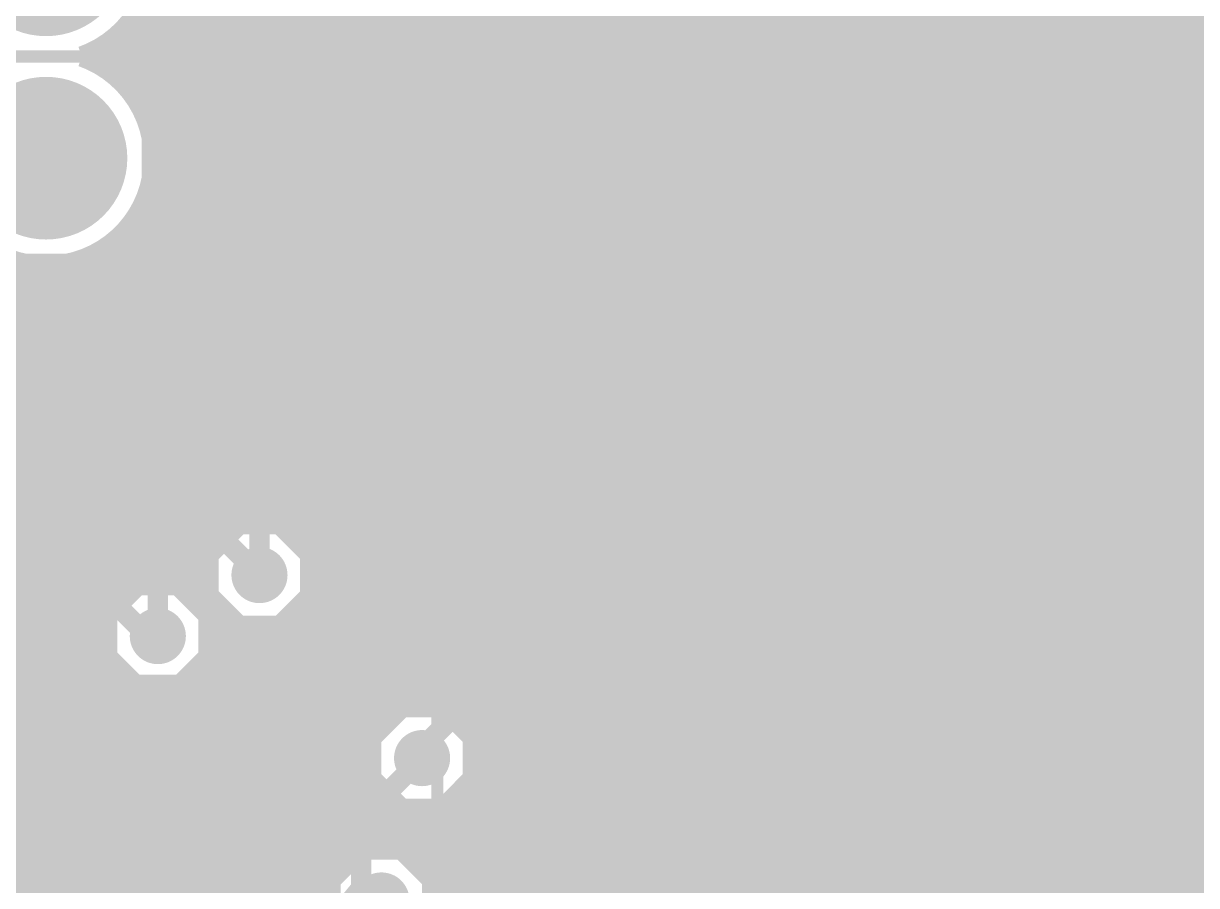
# Model space of a CAD drawing. Extents: x -5 to 208, y -5 to 206.
# Drawn here: x 115.29 to 129.95, y 145.86 to 156.62 of the extents above; entities that cross this region are included whole.
import ezdxf

# ---------------------------------------------------------------- set-up
doc = ezdxf.new("R2010")
doc.units = 0
doc.header["$MEASUREMENT"] = 0
doc.layers.get('0').update_dxf_attribs({"linetype": 'CONTINUOUS'})
for name, color, linetype in [('22-301-0_BOT', 7, 'CONTINUOUS'), ('22-301-0_DRD', 7, 'CONTINUOUS'), ('22-301-0_IN1', 1, 'CONTINUOUS'), ('22-301-0_IN2', 4, 'CONTINUOUS'), ('22-301-0_SMB', 3, 'CONTINUOUS'), ('22-301-0_SMT', 5, 'CONTINUOUS'), ('22-301-0_SPT', 10, 'CONTINUOUS'), ('22-301-0_SST', 14, 'CONTINUOUS'), ('22-301-0_TOP', 9, 'CONTINUOUS'), ('THRUHOLE_TAP', 13, 'CONTINUOUS')]:
    doc.layers.add(name, color=color, linetype=linetype)

# ---------------------------------------------------------------- blocks, each defined once
blk = doc.blocks.new('ROUND_2')
at = {"const_width": 1.016}
blk.add_lwpolyline([(-0.508, 0, 1), (0.508, 0, 1)], format="xyb", close=True, dxfattribs=at)
blk = doc.blocks.new('ROUND_66')
at = {"const_width": 0.35052}
blk.add_lwpolyline([(-0.17526, 0, 1), (0.17526, 0, 1)], format="xyb", close=True, dxfattribs=at)
blk = doc.blocks.new('ROUND_68')
at = {"const_width": 0.35052}
blk.add_lwpolyline([(-0.17526, 0, 1), (0.17526, 0, 1)], format="xyb", close=True, dxfattribs=at)
blk = doc.blocks.new('RECTANGLE_4')
blk.add_solid([(0.63627, 0.51308), (0.63627, -0.51308), (-0.63627, 0.51308), (-0.63627, -0.51308)])
blk = doc.blocks.new('RECTANGLE_6')
blk.add_solid([(0.4826, 0.4064), (0.4826, -0.4064), (-0.4826, 0.4064), (-0.4826, -0.4064)])
blk = doc.blocks.new('RECTANGLE_10')
blk.add_solid([(0.9017, 0.508), (0.9017, -0.508), (-0.9017, 0.508), (-0.9017, -0.508)])
blk = doc.blocks.new('RECTANGLE_19')
blk.add_solid([(1.3716, 1.0795), (1.3716, -1.0795), (-1.3716, 1.0795), (-1.3716, -1.0795)])
blk = doc.blocks.new('ROUND_73')
at = {"const_width": 0.10033}
blk.add_lwpolyline([(-0.050164, 0, 1), (0.050164, 0, 1)], format="xyb", close=True, dxfattribs=at)
blk = doc.blocks.new('ROUND_79')
at = {"const_width": 0.54991}
blk.add_lwpolyline([(-0.274954, 0, 1), (0.274954, 0, 1)], format="xyb", close=True, dxfattribs=at)

msp = doc.modelspace()

# ---------------------------------------------------------------- linework, layer by layer
at = {"layer": '22-301-0_BOT', "const_width": 0.254}
for points in [[(118.491, 179.959), (118.491, 172.847), (117.348, 171.704), (117.348, 171.196), (117.856, 170.688), (117.856, 155.321), (118.237, 154.94), (118.237, 149.733)], [(119.761, 172.974), (119.507, 172.72), (119.507, 168.656), (119.253, 168.402), (119.253, 156.591), (119.38, 156.464), (119.38, 155.829), (118.999, 155.448), (118.999, 144.907)], [(116.967, 148.971), (116.967, 169.545), (116.586, 169.926)], [(121.031, 138.303), (121.031, 157.099), (120.777, 157.353), (120.777, 166.243), (121.666, 167.132), (121.666, 168.529), (120.904, 169.291)], [(120.904, 168.275), (121.031, 168.148), (121.031, 167.259), (120.269, 166.497), (120.269, 157.099), (120.523, 156.845), (120.523, 147.828), (120.269, 147.574), (120.269, 147.447)], [(120.015, 168.021), (120.015, 167.894), (119.761, 167.64), (119.761, 156.845), (119.888, 156.718), (119.888, 155.448), (119.507, 155.067), (119.507, 145.923), (119.761, 145.669)]]:
    msp.add_lwpolyline(points, dxfattribs=at)
at = {"layer": '22-301-0_DRD', "const_width": 0.254}
for points in [[(116.205, 155.575), (114.935, 155.575)], [(116.205, 155.575), (114.935, 154.305)], [(116.205, 154.305), (114.935, 155.575)], [(116.205, 154.305), (116.205, 155.575)], [(114.935, 154.305), (116.205, 154.305)], [(127.381, 153.924), (127, 153.543)], [(127.381, 153.924), (127, 153.543)], [(127.889, 153.924), (127.381, 153.924)], [(127.889, 153.924), (127.381, 153.924)], [(128.27, 153.543), (127.889, 153.924)], [(128.27, 153.543), (127.889, 153.924)], [(127, 153.543), (127, 153.035)], [(127, 153.543), (127, 153.035)], [(128.27, 153.035), (128.27, 153.543)], [(128.27, 153.035), (128.27, 153.543)], [(127, 153.035), (127.381, 152.654)], [(127, 153.035), (127.381, 152.654)], [(127.889, 152.654), (128.27, 153.035)], [(127.889, 152.654), (128.27, 153.035)], [(127.381, 152.654), (127.889, 152.654)], [(127.381, 152.654), (127.889, 152.654)], [(117.983, 150.368), (117.602, 149.987)], [(118.491, 150.368), (117.983, 150.368)], [(118.872, 149.987), (118.491, 150.368)], [(117.602, 149.987), (117.602, 149.479)], [(118.872, 149.479), (118.872, 149.987)], [(116.713, 149.606), (116.332, 149.225)], [(117.221, 149.606), (116.713, 149.606)], [(117.602, 149.225), (117.221, 149.606)], [(117.602, 149.479), (117.983, 149.098)], [(118.491, 149.098), (118.872, 149.479)], [(116.332, 149.225), (116.332, 148.717)], [(117.602, 148.717), (117.602, 149.225)], [(117.983, 149.098), (118.491, 149.098)], [(116.332, 148.717), (116.713, 148.336)], [(117.221, 148.336), (117.602, 148.717)], [(116.713, 148.336), (117.221, 148.336)], [(120.015, 148.082), (119.634, 147.701)], [(120.523, 148.082), (120.015, 148.082)], [(120.904, 147.701), (120.523, 148.082)], [(119.634, 147.701), (119.634, 147.193)], [(120.904, 147.193), (120.904, 147.701)], [(119.634, 147.193), (120.015, 146.812)], [(120.523, 146.812), (120.904, 147.193)], [(120.015, 146.812), (120.523, 146.812)], [(119.507, 146.304), (119.126, 145.923)], [(120.015, 146.304), (119.507, 146.304)], [(120.396, 145.923), (120.015, 146.304)], [(119.126, 145.923), (119.126, 145.415)], [(120.396, 145.415), (120.396, 145.923)]]:
    msp.add_lwpolyline(points, dxfattribs=at)
at = {"layer": '22-301-0_IN1', "const_width": 0.254}
for points in [[(117.1194, 166.37), (117.1194, 149.63394)], [(117.348, 166.37), (117.348, 149.53488)], [(117.5766, 166.37), (117.5766, 149.89302)], [(117.8052, 166.37), (117.8052, 150.25878)], [(118.0338, 166.37), (118.0338, 150.3807)], [(118.2624, 166.37), (118.2624, 150.41118)], [(118.491, 166.37), (118.491, 150.36292)], [(118.7196, 166.37), (118.7196, 150.21052)], [(118.9482, 166.37), (118.9482, 145.58518)], [(119.1768, 166.37), (119.1768, 146.01698)], [(119.4054, 166.37), (119.4054, 146.24812)], [(119.634, 166.37), (119.634, 147.6883)], [(119.8626, 166.37), (119.8626, 147.99056)], [(120.0912, 166.37), (120.0912, 148.10232)], [(120.3198, 166.37), (120.3198, 148.12518)], [(120.5484, 166.37), (120.5484, 148.06676)], [(120.777, 166.37), (120.777, 147.89912)], [(122.3772, 166.37), (122.3772, 130.58648)], [(122.6058, 166.37), (122.6058, 130.62458)], [(122.8344, 166.37), (122.8344, 130.62204)], [(123.063, 166.37), (123.063, 130.5814)], [(123.2916, 166.37), (123.2916, 130.49504)], [(123.5202, 166.37), (123.5202, 130.3528)], [(123.7488, 166.37), (123.7488, 130.12928)], [(123.9774, 166.37), (123.9774, 129.70002)], [(124.206, 166.37), (124.206, 121.412)], [(124.4346, 166.37), (124.4346, 121.412)], [(124.6632, 166.37), (124.6632, 121.412)], [(124.8918, 166.37), (124.8918, 124.87656)], [(125.1204, 166.37), (125.1204, 125.4633)], [(125.349, 166.37), (125.349, 125.71222)], [(125.5776, 166.37), (125.5776, 125.8697)], [(125.8062, 166.37), (125.8062, 125.96622)], [(126.0348, 166.37), (126.0348, 126.01702)], [(126.2634, 166.37), (126.2634, 126.02718)], [(126.492, 166.37), (126.492, 125.99924)], [(126.7206, 166.37), (126.7206, 125.92812)], [(126.9492, 166.37), (126.9492, 125.80366)], [(127.1778, 166.37), (127.1778, 136.77392)], [(127.4064, 166.37), (127.4064, 136.91108)], [(127.635, 166.37), (127.635, 136.95172)], [(127.8636, 166.37), (127.8636, 136.91108)], [(128.0922, 166.37), (128.0922, 136.77392)], [(128.3208, 166.37), (128.3208, 121.412)], [(128.5494, 166.37), (128.5494, 129.94894)], [(128.778, 166.37), (128.778, 130.24866)], [(129.0066, 166.37), (129.0066, 130.42646)], [(129.2352, 166.37), (129.2352, 130.54076)], [(129.4638, 166.37), (129.4638, 130.60426)], [(129.6924, 166.37), (129.6924, 130.62712)], [(129.921, 166.37), (129.921, 130.61188)], [(122.1486, 159.84474), (122.1486, 130.5052)], [(121.0056, 159.72536), (121.0056, 138.98118)], [(121.2342, 159.53994), (121.2342, 138.9507)], [(121.92, 159.58312), (121.92, 130.36804)], [(121.4628, 159.47136), (121.4628, 138.82878)], [(121.6914, 159.48406), (121.6914, 138.46302)], [(116.8908, 157.21838), (116.8908, 155.19908)], [(204.47, 156.6164), (116.60124, 156.6164)], [(116.6622, 156.6926), (116.6622, 155.7274)], [(116.4336, 156.44622), (116.4336, 155.97124)], [(116.205, 156.29382), (116.205, 156.12618)], [(204.47, 156.3878), (116.3574, 156.3878)], [(204.47, 156.1592), (116.1415, 156.1592)], [(204.47, 155.9306), (116.48186, 155.9306)], [(204.47, 155.702), (116.67998, 155.702)], [(204.47, 155.4734), (116.80444, 155.4734)], [(204.47, 155.2448), (116.88064, 155.2448)], [(204.47, 155.0162), (116.91366, 155.0162)], [(116.8908, 154.67838), (116.8908, 149.64664)], [(204.47, 154.7876), (116.90604, 154.7876)], [(204.47, 154.559), (116.86032, 154.559)], [(204.47, 154.3304), (116.76888, 154.3304)], [(204.47, 154.1018), (116.6241, 154.1018)], [(116.6622, 154.1526), (116.6622, 149.57806)], [(204.47, 153.8732), (116.39042, 153.8732)], [(116.4336, 153.90622), (116.4336, 149.39264)], [(115.20424, 153.6446), (107.09656, 153.6446)], [(204.47, 153.6446), (115.93576, 153.6446)], [(115.9764, 153.6573), (115.9764, 130.60172)], [(116.205, 153.75382), (116.205, 130.53314)], [(115.2906, 153.62174), (115.2906, 130.56108)], [(115.5192, 153.5938), (115.5192, 130.61442)], [(115.7478, 153.60396), (115.7478, 130.62712)], [(204.47, 153.416), (106.7943, 153.416)], [(204.47, 153.1874), (80.645, 153.1874)], [(204.47, 152.9588), (80.645, 152.9588)], [(204.47, 152.7302), (80.645, 152.7302)], [(204.47, 152.5016), (111.09452, 152.5016)], [(204.47, 152.273), (111.24692, 152.273)], [(204.47, 152.0444), (111.29518, 152.0444)], [(204.47, 151.8158), (111.2647, 151.8158)], [(204.47, 151.5872), (111.14278, 151.5872)], [(204.47, 151.3586), (110.77702, 151.3586)], [(204.47, 151.13), (96.95688, 151.13)], [(204.47, 150.9014), (97.05594, 150.9014)], [(204.47, 150.6728), (97.06864, 150.6728)], [(204.47, 150.4442), (97.00006, 150.4442)], [(117.75694, 150.2156), (96.81464, 150.2156)], [(204.47, 150.2156), (118.71452, 150.2156)], [(117.60708, 149.987), (92.52712, 149.987)], [(204.47, 149.987), (118.86692, 149.987)], [(117.55628, 149.7584), (92.69476, 149.7584)], [(204.47, 149.7584), (118.91518, 149.7584)], [(116.57838, 149.5298), (92.75318, 149.5298)], [(117.58676, 149.5298), (117.35308, 149.5298)], [(117.5766, 149.57044), (117.5766, 149.27072)], [(204.47, 149.5298), (118.8847, 149.5298)], [(116.37264, 149.3012), (92.73032, 149.3012)], [(117.71122, 149.3012), (117.56136, 149.3012)], [(118.7196, 149.25294), (118.7196, 145.52676)], [(204.47, 149.3012), (118.76278, 149.3012)], [(117.8052, 149.20722), (117.8052, 136.86536)], [(118.491, 149.10308), (118.491, 145.35912)], [(116.2939, 149.0726), (92.61856, 149.0726)], [(118.07444, 149.0726), (117.63756, 149.0726)], [(118.0338, 149.08276), (118.0338, 136.65708)], [(118.2624, 149.05228), (118.2624, 130.23088)], [(204.47, 149.0726), (118.39702, 149.0726)], [(116.29898, 148.844), (110.8583, 148.844)], [(204.47, 148.844), (117.63502, 148.844)], [(117.5766, 148.66874), (117.5766, 136.94156)], [(116.38788, 148.6154), (111.16056, 148.6154)], [(116.4336, 148.54936), (116.4336, 130.41376)], [(204.47, 148.6154), (117.54612, 148.6154)], [(116.61902, 148.3868), (111.27232, 148.3868)], [(116.6622, 148.36394), (116.6622, 130.22834)], [(204.47, 148.3868), (117.31498, 148.3868)], [(117.348, 148.40712), (117.348, 136.93902)], [(116.8908, 148.29536), (116.8908, 136.61898)], [(117.1194, 148.30806), (117.1194, 136.85012)], [(204.47, 148.1582), (111.29518, 148.1582)], [(119.78894, 147.9296), (111.23676, 147.9296)], [(204.47, 147.9296), (120.74652, 147.9296)], [(119.63908, 147.701), (111.06912, 147.701)], [(204.47, 147.701), (120.89892, 147.701)], [(119.58828, 147.4724), (80.65008, 147.4724)], [(204.47, 147.4724), (120.94718, 147.4724)], [(119.61876, 147.2438), (80.645, 147.2438)], [(119.634, 147.20316), (119.634, 146.33702)], [(204.47, 147.2438), (120.9167, 147.2438)], [(119.74322, 147.0152), (113.50498, 147.0152)], [(119.8626, 146.9009), (119.8626, 146.33956)], [(120.777, 146.99488), (120.777, 138.93292)], [(204.47, 147.0152), (120.79478, 147.0152)], [(120.10644, 146.7866), (113.73612, 146.7866)], [(120.0912, 146.78914), (120.0912, 146.26336)], [(120.3198, 146.76882), (120.3198, 146.05508)], [(204.47, 146.7866), (120.42902, 146.7866)], [(120.5484, 146.82724), (120.5484, 138.78052)], [(204.47, 146.558), (113.82502, 146.558)], [(119.59844, 146.3294), (113.82756, 146.3294)], [(204.47, 146.3294), (119.92102, 146.3294)], [(119.23522, 146.1008), (113.75136, 146.1008)], [(204.47, 146.1008), (120.28678, 146.1008)], [(119.11076, 145.8722), (113.54308, 145.8722)], [(204.47, 145.8722), (120.4087, 145.8722)]]:
    msp.add_lwpolyline(points, dxfattribs=at)
for points in [[(116.01704, 156.21, 0.3182175), (116.9162, 157.48)], [(116.9162, 154.94, 0.3182174), (116.01704, 156.21)], [(114.2238, 154.94, 0.4142136), (115.57, 153.5938)], [(115.57, 153.5938, 0.4142136), (116.9162, 154.94)], [(118.237, 150.41372, 0.4142136), (117.55628, 149.733)], [(118.91772, 149.733, 0.4142136), (118.237, 150.41372)], [(117.55628, 149.733, 0.4142136), (118.237, 149.05228)], [(118.237, 149.05228, 0.4142136), (118.91772, 149.733)], [(116.967, 149.65172, 0.4142136), (116.28628, 148.971)], [(117.64772, 148.971, 0.4142136), (116.967, 149.65172)], [(116.28628, 148.971, 0.4142136), (116.967, 148.29028)], [(116.967, 148.29028, 0.4142136), (117.64772, 148.971)], [(120.269, 148.12772, 0.4142136), (119.58828, 147.447)], [(120.94972, 147.447, 0.4142136), (120.269, 148.12772)], [(119.58828, 147.447, 0.4142136), (120.269, 146.76628)], [(120.269, 146.76628, 0.4142136), (120.94972, 147.447)], [(119.761, 146.34972, 0.4142136), (119.08028, 145.669)], [(120.44172, 145.669, 0.4142136), (119.761, 146.34972)]]:
    msp.add_lwpolyline(points, format="xyb", dxfattribs=at)
at = {"layer": '22-301-0_IN2', "const_width": 0.254}
for points in [[(122.3772, 164.2618), (122.3772, 130.58648)], [(122.6058, 164.2618), (122.6058, 130.62458)], [(122.8344, 164.2618), (122.8344, 130.62204)], [(123.063, 164.2618), (123.063, 130.5814)], [(123.2916, 164.2618), (123.2916, 130.49504)], [(123.5202, 164.2618), (123.5202, 130.3528)], [(123.7488, 164.2618), (123.7488, 130.12928)], [(123.9774, 164.2618), (123.9774, 129.70002)], [(124.206, 164.2618), (124.206, 121.63298)], [(124.4346, 164.2618), (124.4346, 121.63298)], [(124.6632, 164.2618), (124.6632, 121.63298)], [(124.8918, 164.2618), (124.8918, 124.87656)], [(125.1204, 164.2618), (125.1204, 125.4633)], [(125.349, 164.2618), (125.349, 125.71222)], [(125.5776, 164.2618), (125.5776, 125.8697)], [(125.8062, 164.2618), (125.8062, 125.96622)], [(126.0348, 164.2618), (126.0348, 126.01702)], [(126.2634, 164.2618), (126.2634, 126.02718)], [(126.492, 164.2618), (126.492, 125.99924)], [(126.7206, 164.2618), (126.7206, 125.92812)], [(126.9492, 164.2618), (126.9492, 125.80366)], [(127.1778, 164.2618), (127.1778, 136.77392)], [(127.4064, 164.2618), (127.4064, 136.91108)], [(127.635, 164.2618), (127.635, 136.95172)], [(127.8636, 164.2618), (127.8636, 136.91108)], [(128.0922, 164.2618), (128.0922, 136.77392)], [(128.3208, 164.2618), (128.3208, 121.6279)], [(128.5494, 164.2618), (128.5494, 129.94894)], [(128.778, 164.2618), (128.778, 130.24866)], [(129.0066, 164.2618), (129.0066, 130.42646)], [(129.2352, 164.2618), (129.2352, 130.54076)], [(129.4638, 164.2618), (129.4638, 130.60426)], [(129.6924, 164.2618), (129.6924, 130.62712)], [(129.921, 164.2618), (129.921, 130.61188)], [(122.1486, 159.84474), (122.1486, 130.5052)], [(121.92, 159.58312), (121.92, 130.36804)], [(121.4628, 159.4231), (121.4628, 138.82878)], [(121.6914, 159.48406), (121.6914, 138.46302)], [(121.2342, 159.23006), (121.2342, 138.9507)], [(117.1194, 159.1818), (117.1194, 150.6982)], [(117.348, 159.1818), (117.348, 150.6982)], [(117.5766, 159.1818), (117.5766, 150.6982)], [(117.8052, 159.1818), (117.8052, 150.69058)], [(118.0338, 159.1818), (118.0338, 150.58136)], [(118.2624, 159.1818), (118.2624, 150.41118)], [(118.491, 159.1818), (118.491, 150.36292)], [(118.7196, 159.1818), (118.7196, 150.21052)], [(118.9482, 159.1818), (118.9482, 146.77136)], [(119.1768, 159.1818), (119.1768, 146.99996)], [(119.4054, 159.1818), (119.4054, 147.22856)], [(119.634, 159.1818), (119.634, 147.6883)], [(119.8626, 159.1818), (119.8626, 147.99056)], [(120.0912, 159.1818), (120.0912, 148.10232)], [(120.3198, 159.1818), (120.3198, 148.12518)], [(120.5484, 159.1818), (120.5484, 148.06676)], [(120.777, 159.1818), (120.777, 147.89912)], [(121.0056, 159.1818), (121.0056, 138.98118)], [(116.8908, 157.21838), (116.8908, 155.19908)], [(204.47, 156.6672), (116.64188, 156.6672)], [(116.6622, 156.6926), (116.6622, 155.7274)], [(204.47, 156.4386), (116.42344, 156.4386)], [(116.4336, 156.44622), (116.4336, 155.97124)], [(116.205, 156.29382), (116.205, 156.12618)], [(204.47, 156.21), (116.01704, 156.21)], [(204.47, 155.9814), (116.42344, 155.9814)], [(204.47, 155.7528), (116.64188, 155.7528)], [(204.47, 155.5242), (116.78158, 155.5242)], [(204.47, 155.2956), (116.86794, 155.2956)], [(204.47, 155.067), (116.90858, 155.067)], [(96.393, 150.749), (97.917, 152.273), (109.855, 152.273), (112.522, 154.94), (115.57, 154.94)], [(204.47, 154.8384), (116.91112, 154.8384)], [(116.8908, 154.67838), (116.8908, 150.6982)], [(204.47, 154.6098), (116.87556, 154.6098)], [(204.47, 154.3812), (116.79428, 154.3812)], [(116.6622, 154.1526), (116.6622, 150.6982)], [(204.47, 154.1526), (116.6622, 154.1526)], [(116.4336, 153.90622), (116.4336, 150.6982)], [(204.47, 153.924), (116.45392, 153.924)], [(115.9764, 153.6573), (115.9764, 150.6982)], [(204.47, 153.6954), (116.08308, 153.6954)], [(116.205, 153.75382), (116.205, 150.6982)], [(115.2906, 153.62174), (115.2906, 150.6982)], [(115.5192, 153.5938), (115.5192, 150.6982)], [(115.7478, 153.60396), (115.7478, 150.6982)], [(204.47, 153.4668), (111.69396, 153.4668)], [(204.47, 153.2382), (111.46536, 153.2382)], [(204.47, 153.0096), (111.23676, 153.0096)], [(204.47, 152.781), (111.00816, 152.781)], [(204.47, 152.5524), (111.03864, 152.5524)], [(204.47, 152.3238), (111.22406, 152.3238)], [(204.47, 152.0952), (111.29264, 152.0952)], [(204.47, 151.8666), (111.27994, 151.8666)], [(204.47, 151.638), (111.18088, 151.638)], [(204.47, 151.4094), (110.91672, 151.4094)], [(204.47, 151.1808), (98.73996, 151.1808)], [(204.47, 150.9522), (98.51136, 150.9522)], [(204.47, 150.7236), (98.28276, 150.7236)], [(117.729, 150.6982), (98.425, 150.6982)], [(118.05666, 150.56104), (118.20398, 150.41118)], [(204.47, 150.495), (118.12016, 150.495)], [(118.237, 150.41372), (118.20389, 150.41291)], [(204.47, 150.2664), (118.65864, 150.2664)], [(118.237, 149.733), (117.729, 150.241), (98.425, 150.241), (96.901, 148.717), (91.313, 148.717), (91.059, 148.971), (64.897, 148.971), (64.643, 148.717)], [(204.47, 150.0378), (118.84406, 150.0378)], [(67.183, 148.209), (67.437, 148.463), (90.551, 148.463), (90.805, 148.209), (98.806, 148.209), (100.33, 149.733), (116.078, 149.733), (116.84, 148.971), (116.967, 148.971)], [(117.5385, 149.7838), (116.67236, 149.7838)], [(116.67236, 149.7838), (116.82222, 149.63394)], [(116.8908, 149.7838), (116.8908, 149.64664)], [(117.1194, 149.7838), (117.1194, 149.63394)], [(117.348, 149.7838), (117.348, 149.53488)], [(117.55628, 149.76602), (117.55548, 149.733)], [(204.47, 149.8092), (118.91264, 149.8092)], [(117.57406, 149.5806), (117.26672, 149.5806)], [(117.5766, 149.57044), (117.5766, 149.27072)], [(204.47, 149.5806), (118.89994, 149.5806)], [(115.8875, 149.2758), (100.51796, 149.2758)], [(115.2906, 149.2758), (115.2906, 146.1262)], [(115.5192, 149.2758), (115.5192, 146.1262)], [(115.7478, 149.2758), (115.7478, 146.1262)], [(115.8875, 149.2758), (116.2939, 148.8694)], [(117.67312, 149.352), (117.53088, 149.352)], [(118.7196, 149.25294), (118.7196, 146.6342)], [(204.47, 149.352), (118.80088, 149.352)], [(116.0399, 149.1234), (100.36556, 149.1234)], [(115.9764, 149.1869), (115.9764, 146.1262)], [(117.93474, 149.1234), (117.62994, 149.1234)], [(117.8052, 149.20722), (117.8052, 146.26336)], [(118.491, 149.10308), (118.491, 146.6342)], [(204.47, 149.1234), (118.53672, 149.1234)], [(116.205, 148.9583), (116.205, 146.1262)], [(118.0338, 149.08276), (118.0338, 146.49196)], [(118.2624, 149.05228), (118.2624, 146.6215)], [(116.2685, 148.8948), (100.13696, 148.8948)], [(204.47, 148.8948), (117.64264, 148.8948)], [(116.35994, 148.6662), (111.11992, 148.6662)], [(204.47, 148.6662), (117.57406, 148.6662)], [(117.5766, 148.66874), (117.5766, 146.1262)], [(116.4336, 148.54936), (116.4336, 146.1262)], [(116.54536, 148.4376), (111.25708, 148.4376)], [(116.6622, 148.36394), (116.6622, 146.1262)], [(117.348, 148.40712), (117.348, 146.1262)], [(204.47, 148.4376), (117.38864, 148.4376)], [(204.47, 148.209), (111.29772, 148.209)], [(116.8908, 148.29536), (116.8908, 146.1262)], [(117.1194, 148.30806), (117.1194, 146.1262)], [(119.84736, 147.9804), (111.25708, 147.9804)], [(204.47, 147.9804), (120.69064, 147.9804)], [(119.66194, 147.7518), (111.11992, 147.7518)], [(204.47, 147.7518), (120.87606, 147.7518)], [(119.59336, 147.5232), (110.57636, 147.5232)], [(204.47, 147.5232), (120.94464, 147.5232)], [(120.269, 147.447), (118.999, 146.177), (118.364, 146.177), (117.856, 145.669), (112.903, 145.669), (112.395, 146.177), (74.295, 146.177)], [(119.58828, 147.41398), (118.8085, 146.6342)], [(119.58828, 147.447), (119.58908, 147.41402)], [(119.4689, 147.2946), (110.31728, 147.2946)], [(204.47, 147.2946), (120.93194, 147.2946)], [(119.2403, 147.066), (113.3983, 147.066)], [(204.47, 147.066), (120.83288, 147.066)], [(120.777, 146.99488), (120.777, 139.20216)], [(119.0117, 146.8374), (113.70056, 146.8374)], [(120.23598, 146.76628), (119.81434, 146.34718)], [(120.23598, 146.76628), (120.269, 146.76548)], [(120.3198, 146.76882), (120.3198, 146.05508)], [(120.5484, 146.82724), (120.5484, 139.43076)], [(204.47, 146.8374), (120.56872, 146.8374)], [(118.21414, 146.6088), (113.81232, 146.6088)], [(118.8085, 146.6342), (118.364, 146.6342)], [(204.47, 146.6088), (120.07596, 146.6088)], [(120.0912, 146.6215), (120.0912, 146.26336)], [(118.04142, 146.49958), (117.6655, 146.1262)], [(117.9195, 146.3802), (113.83518, 146.3802)], [(204.47, 146.3802), (119.84736, 146.3802)], [(119.8626, 146.3929), (119.8626, 146.33956)], [(117.6655, 146.1262), (113.76406, 146.1262)], [(117.6909, 146.1516), (113.77676, 146.1516)], [(204.47, 146.1516), (120.23852, 146.1516)], [(204.47, 145.923), (120.39092, 145.923)]]:
    msp.add_lwpolyline(points, dxfattribs=at)
for points in [[(116.01704, 156.21, 0.3182175), (116.9162, 157.48)], [(116.9162, 154.94, 0.3182174), (116.01704, 156.21)], [(115.57, 153.5938, 0.4142136), (116.9162, 154.94)], [(114.30254, 154.4828, 0.3160889), (115.57, 153.5938)], [(118.05158, 150.56358, 0.1989124), (117.729, 150.6972)], [(118.05158, 150.56358, 0.1989124), (117.729, 150.6972)], [(118.91772, 149.733, 0.4142136), (118.237, 150.41372)], [(117.55628, 149.733, 0.4142136), (118.237, 149.05228)], [(118.237, 149.05228, 0.4142136), (118.91772, 149.733)], [(116.967, 149.65172, 0.0538063), (116.82176, 149.63605)], [(117.64772, 148.971, 0.4142136), (116.967, 149.65172)], [(116.967, 148.29028, 0.4142136), (117.64772, 148.971)], [(116.2939, 148.8694, 0.3709849), (116.967, 148.29028)], [(120.269, 148.12772, 0.4142136), (119.58828, 147.447)], [(120.94972, 147.447, 0.4142136), (120.269, 148.12772)], [(120.269, 146.76628, 0.4142136), (120.94972, 147.447)], [(118.364, 146.6342, 0.1989132), (118.04071, 146.50029)], [(120.44172, 145.669, 0.3914069), (119.81434, 146.34718)]]:
    msp.add_lwpolyline(points, format="xyb", dxfattribs=at)
at = {"layer": '22-301-0_SST', "const_width": 0.1524}
for points in [[(120.142, 153.543), (117.348, 153.543), (117.348, 158.877), (120.142, 158.877), (120.142, 153.543)], [(125.222, 153.543), (122.428, 153.543), (122.428, 158.877), (125.222, 158.877), (125.222, 153.543)], [(130.302, 153.543), (127.508, 153.543), (127.508, 158.877), (130.302, 158.877), (130.302, 153.543)], [(116.205, 158.75), (116.84, 158.115), (116.84, 156.845), (116.205, 156.21), (114.935, 156.21), (114.3, 156.845), (114.3, 158.242), (114.808, 158.75), (116.205, 158.75)], [(122.1105, 155.3845), (122.1105, 158.3055), (120.4722, 158.3055), (120.4722, 155.3845), (122.1105, 155.3845)], [(127.1905, 155.3845), (127.1905, 158.3055), (125.5522, 158.3055), (125.5522, 155.3845), (127.1905, 155.3845)], [(116.205, 156.21), (116.84, 155.575), (116.84, 154.305), (116.205, 153.67), (114.935, 153.67), (114.3, 154.305), (114.3, 155.575), (114.935, 156.21), (116.205, 156.21)], [(120.71096, 155.32862), (120.71096, 154.97302), (121.04878, 154.85618), (121.38914, 154.85618), (121.72696, 154.97302), (121.72696, 155.32862)], [(120.71096, 155.2702), (121.72696, 155.2702)], [(120.71096, 154.0764), (120.71096, 154.49042), (121.72696, 154.49042)], [(120.71096, 153.5938), (121.72696, 153.2382), (121.72696, 153.71318)], [(115.38458, 152.63876), (114.98834, 152.63876), (115.38458, 153.20264), (115.38458, 153.34488), (115.33632, 153.48712), (115.03914, 153.48712), (114.98834, 153.34488)], [(119.47144, 147.03044), (119.47398, 151.384), (119.47398, 153.0223), (115.47602, 153.0223), (115.4684, 145.8976), (115.9256, 145.4404), (119.126, 145.4404), (119.4816, 145.8722), (119.47144, 147.03044)], [(129.63144, 147.03044), (129.63398, 151.384), (129.63398, 153.0223), (125.63602, 153.0223), (125.6284, 145.8976), (126.0856, 145.4404), (129.286, 145.4404), (129.6416, 145.8722), (129.63144, 147.03044)], [(120.3706, 152.48128), (120.3706, 152.87498)], [(121.92, 149.352), (120.65, 149.352), (120.396, 149.606), (120.396, 152.908), (122.174, 152.908), (122.174, 149.606), (121.92, 149.352)], [(125.095, 149.352), (123.825, 149.352), (123.571, 149.606), (123.571, 152.908), (125.349, 152.908), (125.349, 149.606), (125.095, 149.352)], [(119.52224, 152.6794), (120.3706, 152.6794)], [(122.36196, 152.66162), (122.36196, 152.30602), (122.69978, 152.18918), (123.04014, 152.18918), (123.37796, 152.30602), (123.37796, 152.66162)], [(122.36196, 152.6032), (123.37796, 152.6032)], [(120.3706, 151.73198), (120.08612, 151.73198), (119.52224, 151.9301), (120.08612, 152.12568), (120.3706, 152.12568)], [(122.36196, 151.4094), (122.36196, 151.82342), (123.37796, 151.82342)], [(120.22836, 150.98268), (120.3706, 151.03094), (120.3706, 151.32812), (120.22836, 151.37638), (120.08612, 151.37638), (119.94642, 151.32812), (119.94642, 151.03094), (119.80418, 150.98268), (119.66448, 150.98268), (119.52224, 151.03094), (119.52224, 151.32812), (119.66448, 151.37638)], [(122.36196, 150.69058), (122.36196, 150.9268)], [(122.36196, 150.80742), (123.37796, 150.80742), (123.20778, 150.9268)], [(122.174, 150.876), (120.396, 150.876)], [(125.349, 150.876), (123.571, 150.876)], [(119.80418, 150.23338), (119.80418, 150.62708), (120.3706, 150.4315), (120.3706, 150.33244), (119.52224, 150.33244)], [(122.36196, 150.14702), (122.53214, 150.2664), (122.69978, 150.32482), (123.04014, 150.32482), (123.20778, 150.2664), (123.37796, 150.14702), (123.37796, 150.03018), (123.20778, 149.9108), (123.04014, 149.85238), (122.69978, 149.85238), (122.53214, 149.9108), (122.36196, 150.03018), (122.36196, 150.14702)], [(119.66448, 149.87778), (119.52224, 149.77872), (119.52224, 149.58314), (119.66448, 149.48408), (119.80418, 149.48408), (120.08612, 149.6822), (120.3706, 149.48408), (120.3706, 149.87778)], [(120.4595, 148.7805), (120.4595, 145.8595), (122.0978, 145.8595), (122.0978, 148.7805), (120.4595, 148.7805)], [(123.6345, 148.7805), (123.6345, 145.8595), (125.2728, 145.8595), (125.2728, 148.7805), (123.6345, 148.7805)], [(119.4308, 148.4122), (115.4938, 148.4122)], [(129.5908, 148.4122), (125.6538, 148.4122)], [(122.3264, 147.84832), (122.3264, 148.26234), (123.3424, 148.26234)], [(122.3264, 147.12696), (122.3264, 147.36572)], [(122.3264, 147.24634), (123.3424, 147.24634), (123.17476, 147.36572)], [(122.3264, 146.40814), (122.3264, 146.64436)], [(122.3264, 146.52752), (123.3424, 146.52752), (123.17476, 146.64436)], [(119.27586, 146.26336), (119.0244, 146.26336)], [(119.1006, 146.31924), (119.1006, 146.03222)], [(119.23776, 146.30146), (119.23776, 146.05)], [(129.43586, 146.26336), (129.1844, 146.26336)], [(129.2606, 146.31924), (129.2606, 146.03222)], [(129.39776, 146.30146), (129.39776, 146.05)], [(119.29364, 146.1262), (119.00662, 146.1262)], [(129.45364, 146.1262), (129.16662, 146.1262)]]:
    msp.add_lwpolyline(points, dxfattribs=at)
for points in [[(119.1514, 146.3294, 0.4142136), (118.999, 146.177)], [(119.3038, 146.177, 0.4142136), (119.1514, 146.3294)], [(129.3114, 146.3294, 0.4142136), (129.159, 146.177)], [(129.4638, 146.177, 0.4142136), (129.3114, 146.3294)], [(118.999, 146.177, 0.4142136), (119.1514, 146.0246)], [(119.1514, 146.0246, 0.4142136), (119.3038, 146.177)], [(129.159, 146.177, 0.4142136), (129.3114, 146.0246)], [(129.3114, 146.0246, 0.4142136), (129.4638, 146.177)]]:
    msp.add_lwpolyline(points, format="xyb", dxfattribs=at)
at = {"layer": '22-301-0_TOP', "const_width": 0.635}
for points in [[(121.285, 156.1338), (121.285, 152.146)], [(124.46, 152.146), (124.46, 152.908), (126.365, 154.813), (126.365, 156.1338)], [(115.57, 154.94), (115.1636, 154.5336), (112.395, 154.5336)], [(102.235, 149.479), (102.362, 149.479), (103.759, 150.876), (103.759, 151.765), (105.156, 153.162), (117.475, 153.162), (118.618, 154.305), (118.618, 154.4066), (118.745, 154.5336)], [(121.285, 150.114), (122.936, 151.765), (122.936, 153.924), (123.5456, 154.5336), (123.825, 154.5336)], [(128.905, 154.5336), (127.4826, 154.5336), (125.73, 152.781), (125.73, 151.257), (124.587, 150.114), (124.46, 150.114)], [(127.635, 153.289), (127.635, 151.4348)], [(127.635, 151.4348), (127.635, 153.289)], [(112.268, 151.511), (113.9952, 151.511), (114.3, 151.2062), (114.3508, 151.257), (117.2972, 151.257), (117.475, 151.4348)], [(121.285, 150.114), (121.285, 148.0312)], [(124.46, 150.114), (124.46, 148.0312)], [(117.475, 147.0152), (117.475, 145.9738), (114.3, 145.9738)], [(121.285, 146.6088), (121.158, 146.6088), (121.1072, 146.558), (117.9322, 146.558), (117.475, 147.0152)], [(127.635, 147.0152), (127.2286, 146.6088), (124.46, 146.6088)], [(127.635, 147.0152), (127.635, 143.4338), (127.635, 143.1798)], [(117.475, 143.1798), (117.5512, 143.1798), (117.475, 143.256), (117.475, 145.9738), (114.3, 145.9738)]]:
    msp.add_lwpolyline(points, dxfattribs=at)

# ---------------------------------------------------------------- block references
at = {"layer": '22-301-0_BOT'}
for name, p in [('ROUND_2', (115.57, 157.48)), ('ROUND_2', (115.57, 154.94)), ('ROUND_66', (127.635, 153.289)), ('ROUND_66', (118.237, 149.733)), ('ROUND_66', (116.967, 148.971)), ('ROUND_66', (120.269, 147.447)), ('ROUND_66', (119.761, 145.669))]:
    msp.add_blockref(name, p, dxfattribs=at)
at = {"layer": '22-301-0_IN1'}
for name, p in [('ROUND_2', (115.57, 157.48)), ('ROUND_2', (115.57, 154.94)), ('ROUND_66', (127.635, 153.289)), ('ROUND_66', (118.237, 149.733)), ('ROUND_66', (116.967, 148.971)), ('ROUND_66', (120.269, 147.447)), ('ROUND_66', (119.761, 145.669))]:
    msp.add_blockref(name, p, dxfattribs=at)
at = {"layer": '22-301-0_IN2'}
for name, p in [('ROUND_2', (115.57, 157.48)), ('ROUND_2', (115.57, 154.94)), ('ROUND_68', (127.635, 153.289)), ('ROUND_66', (118.237, 149.733)), ('ROUND_66', (116.967, 148.971)), ('ROUND_66', (120.269, 147.447)), ('ROUND_66', (119.761, 145.669))]:
    msp.add_blockref(name, p, dxfattribs=at)
at = {"layer": '22-301-0_SMB'}
for p in [(115.57, 157.48), (115.57, 154.94)]:
    msp.add_blockref('ROUND_2', p, dxfattribs=at)
at = {"layer": '22-301-0_SMT'}
for name, p in [('ROUND_2', (115.57, 157.48)), ('RECTANGLE_6', (121.285, 156.1338)), ('RECTANGLE_6', (126.365, 156.1338)), ('ROUND_2', (115.57, 154.94)), ('RECTANGLE_10', (118.745, 154.5336)), ('RECTANGLE_10', (123.825, 154.5336)), ('RECTANGLE_10', (128.905, 154.5336)), ('RECTANGLE_4', (121.285, 152.146)), ('RECTANGLE_4', (124.46, 152.146)), ('RECTANGLE_19', (117.475, 151.4348)), ('RECTANGLE_19', (127.635, 151.4348)), ('RECTANGLE_4', (121.285, 150.114)), ('RECTANGLE_4', (124.46, 150.114)), ('RECTANGLE_6', (121.285, 148.0312)), ('RECTANGLE_6', (124.46, 148.0312)), ('RECTANGLE_19', (117.475, 147.0152)), ('RECTANGLE_19', (127.635, 147.0152)), ('RECTANGLE_6', (121.285, 146.6088)), ('RECTANGLE_6', (124.46, 146.6088))]:
    msp.add_blockref(name, p, dxfattribs=at)
at = {"layer": '22-301-0_SPT'}
for name, p in [('RECTANGLE_6', (121.285, 156.1338)), ('RECTANGLE_6', (126.365, 156.1338)), ('RECTANGLE_10', (118.745, 154.5336)), ('RECTANGLE_10', (123.825, 154.5336)), ('RECTANGLE_10', (128.905, 154.5336)), ('RECTANGLE_4', (121.285, 152.146)), ('RECTANGLE_4', (124.46, 152.146)), ('RECTANGLE_19', (117.475, 151.4348)), ('RECTANGLE_19', (127.635, 151.4348)), ('RECTANGLE_4', (121.285, 150.114)), ('RECTANGLE_4', (124.46, 150.114)), ('RECTANGLE_6', (121.285, 148.0312)), ('RECTANGLE_6', (124.46, 148.0312)), ('RECTANGLE_19', (117.475, 147.0152)), ('RECTANGLE_19', (127.635, 147.0152)), ('RECTANGLE_6', (121.285, 146.6088)), ('RECTANGLE_6', (124.46, 146.6088))]:
    msp.add_blockref(name, p, dxfattribs=at)
at = {"layer": '22-301-0_TOP'}
for name, p in [('ROUND_2', (115.57, 157.48)), ('RECTANGLE_6', (121.285, 156.1338)), ('RECTANGLE_6', (126.365, 156.1338)), ('ROUND_2', (115.57, 154.94)), ('RECTANGLE_10', (118.745, 154.5336)), ('RECTANGLE_10', (123.825, 154.5336)), ('RECTANGLE_10', (128.905, 154.5336)), ('ROUND_66', (127.635, 153.289)), ('RECTANGLE_4', (121.285, 152.146)), ('RECTANGLE_4', (124.46, 152.146)), ('RECTANGLE_19', (117.475, 151.4348)), ('RECTANGLE_19', (127.635, 151.4348)), ('RECTANGLE_4', (121.285, 150.114)), ('RECTANGLE_4', (124.46, 150.114)), ('ROUND_66', (118.237, 149.733)), ('ROUND_66', (116.967, 148.971)), ('RECTANGLE_6', (121.285, 148.0312)), ('RECTANGLE_6', (124.46, 148.0312)), ('RECTANGLE_19', (117.475, 147.0152)), ('RECTANGLE_19', (127.635, 147.0152)), ('ROUND_66', (120.269, 147.447)), ('RECTANGLE_6', (121.285, 146.6088)), ('RECTANGLE_6', (124.46, 146.6088)), ('ROUND_66', (119.761, 145.669))]:
    msp.add_blockref(name, p, dxfattribs=at)
at = {"layer": 'THRUHOLE_TAP'}
for name, p in [('ROUND_79', (115.57, 154.94)), ('ROUND_73', (127.635, 153.289)), ('ROUND_73', (118.237, 149.733)), ('ROUND_73', (116.967, 148.971)), ('ROUND_73', (120.269, 147.447))]:
    msp.add_blockref(name, p, dxfattribs=at)

doc.saveas('drawing.dxf')
